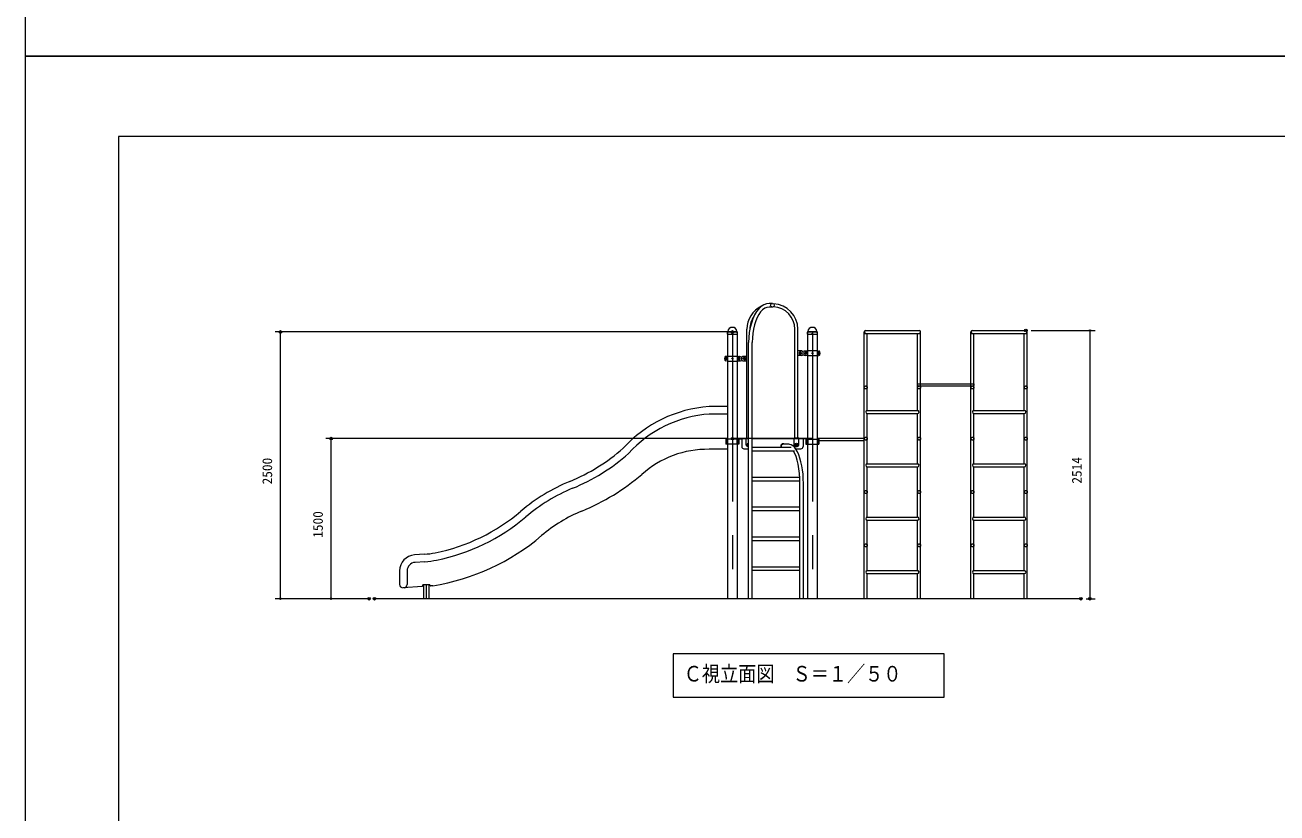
# Model space of a CAD drawing. Units: millimetres on the paper, scale 1:50. Extents: x 0 to 420, y -297 to 594.
# Drawn here: x 0 to 234.7, y 155.2 to 302.9 of the extents above; entities that cross this region are included whole.
import ezdxf
from ezdxf.enums import TextEntityAlignment as Align

# ---------------------------------------------------------------- set-up
doc = ezdxf.new("R2010")
doc.units = ezdxf.units.MM
doc.header["$PDMODE"] = 32
doc.header["$PDSIZE"] = 0.5
doc.linetypes.add('USER1', pattern=[19.05, 12.7, -6.35])
doc.linetypes.add('USER2', pattern=[50.8, 31.75, -6.35, 6.35, -6.35])
doc.layers.add('DEFPOINTS_3', color=7, linetype='Continuous', lineweight=9)
doc.layers.add('LY_1', color=7, linetype='Continuous', lineweight=18)
doc.styles.add('ＭＳ ゴシック', font='')
doc.styles.get('ＭＳ ゴシック').set_extended_font_data('MS Gothic')

# ---------------------------------------------------------------- blocks, each defined once
blk = doc.blocks.new('-004-_DOTSMALL')
at = {"color": 7, "linetype": 'Continuous', "lineweight": 9}
blk.add_circle((0, 0), 0.0625, dxfattribs=at)
blk.add_circle((0, 0), 0.0625, dxfattribs=at)

msp = doc.modelspace()

# ---------------------------------------------------------------- linework, layer by layer
at = {"layer": 'DEFPOINTS_3'}
for p, q in [((0, 594), (0, 297)), ((0, 297), (420, 297)), ((420, 297), (0, 297)), ((0, 297), (0, 0))]:
    msp.add_line(p, q, dxfattribs=at)
at = {"layer": 'LY_1', "lineweight": 9}
for p, q in [((402.5, 282), (17.5, 282)), ((17.5, 282), (17.5, 15)), ((137.143, 249.163), (136.765, 248.53)), ((137.56, 249.697), (137.143, 249.163)), ((137.9, 249.108), (137.557, 248.624)), ((138.011, 250.121), (137.56, 249.697)), ((138.271, 249.493), (137.9, 249.108)), ((138.486, 250.43), (138.011, 250.121)), ((138.662, 249.773), (138.271, 249.493)), ((138.979, 250.617), (138.486, 250.43)), ((139.068, 249.943), (138.662, 249.773)), ((139.48, 250.68), (138.979, 250.617)), ((139.48, 250), (139.068, 249.943)), ((140.098, 250.68), (139.48, 250.68)), ((140.098, 250), (139.48, 250)), ((136.155, 247.01), (135.933, 246.149)), ((136.434, 247.809), (136.155, 247.01)), ((136.765, 248.53), (136.434, 247.809)), ((136.744, 246.67), (136.561, 245.889)), ((136.973, 247.395), (136.744, 246.67)), ((137.246, 248.05), (136.973, 247.395)), ((137.557, 248.624), (137.246, 248.05)), ((131.669, 244.93), (131.677, 245.327)), ((131.678, 244.92), (131.669, 244.93)), ((131.678, 244.92), (133.517, 244.92)), ((131.701, 245.385), (131.723, 245.407)), ((131.707, 245.34), (131.707, 195.34)), ((133.494, 245.385), (133.472, 245.407)), ((133.489, 245.34), (133.489, 195.34)), ((133.527, 244.93), (133.517, 244.92)), ((133.527, 244.93), (133.518, 245.327)), ((135.326, 225.404), (135.326, 245.84)), ((135.673, 244.298), (135.64, 243.34)), ((135.771, 245.24), (135.673, 244.298)), ((135.933, 246.149), (135.771, 245.24)), ((136.347, 244.21), (136.32, 243.34)), ((136.428, 245.064), (136.347, 244.21)), ((136.561, 245.889), (136.428, 245.064)), ((144.326, 225.404), (144.326, 245.84)), ((144.87, 225.404), (144.87, 245.84)), ((146.669, 244.93), (146.677, 245.327)), ((146.678, 244.92), (146.669, 244.93)), ((146.678, 244.92), (148.517, 244.92)), ((146.701, 245.385), (146.723, 245.407)), ((146.707, 245.34), (146.707, 195.34)), ((148.494, 245.385), (148.472, 245.407)), ((148.489, 245.34), (148.489, 195.34)), ((148.527, 244.93), (148.517, 244.92)), ((148.527, 244.93), (148.518, 245.327)), ((157.326, 195.34), (157.326, 245.34)), ((157.326, 245.068), (167.87, 245.068)), ((157.598, 245.612), (167.598, 245.612)), ((157.87, 230.612), (157.87, 245.068)), ((167.326, 230.612), (167.326, 245.068)), ((167.87, 195.34), (167.87, 245.34)), ((177.326, 195.34), (177.326, 245.34)), ((177.326, 245.068), (187.87, 245.068)), ((177.598, 245.612), (187.598, 245.612)), ((177.87, 230.612), (177.87, 245.068)), ((187.326, 230.612), (187.326, 245.068)), ((187.87, 195.34), (187.87, 245.34)), ((135.64, 195.34), (135.64, 243.34)), ((136.32, 195.34), (136.32, 243.34)), ((145.617, 241.78), (144.87, 241.78)), ((146.678, 241.79), (146.048, 241.735)), ((148.518, 241.79), (146.677, 241.79)), ((148.518, 241.79), (148.833, 241.763)), ((131.678, 240.79), (131.362, 240.763)), ((131.678, 239.89), (131.362, 239.918)), ((131.678, 240.79), (133.518, 240.79)), ((131.678, 239.89), (133.518, 239.89)), ((133.518, 240.79), (134.148, 240.735)), ((133.518, 239.89), (134.148, 239.945)), ((134.578, 240.78), (135.326, 240.78)), ((134.578, 239.9), (135.326, 239.9)), ((145.617, 240.9), (144.87, 240.9)), ((146.678, 240.89), (146.048, 240.945)), ((148.518, 240.89), (146.677, 240.89)), ((148.518, 240.89), (148.833, 240.918)), ((167.27, 235.358), (167.27, 235.538)), ((167.37, 235.638), (177.826, 235.638)), ((167.37, 235.258), (177.826, 235.258)), ((177.926, 235.358), (177.926, 235.538)), ((131.707, 231.34), (128.218, 231.34)), ((157.87, 230.612), (167.326, 230.612)), ((157.87, 220.612), (157.87, 230.068)), ((157.87, 230.068), (167.326, 230.068)), ((167.326, 220.612), (167.326, 230.068)), ((177.87, 230.612), (187.326, 230.612)), ((177.87, 230.068), (187.326, 230.068)), ((177.87, 220.612), (177.87, 230.068)), ((187.326, 220.612), (187.326, 230.068)), ((131.707, 229.94), (128.296, 229.94)), ((133.489, 225.34), (135.64, 225.34)), ((135.158, 225.404), (135.64, 225.404)), ((135.158, 224.128), (135.158, 225.404)), ((136.32, 225.34), (146.707, 225.34)), ((144.158, 224.128), (144.158, 225.404)), ((145.038, 225.404), (144.158, 225.404)), ((145.038, 224.128), (145.038, 225.404)), ((157.326, 225.34), (148.489, 225.34)), ((131.707, 223.34), (128.218, 223.34)), ((131.361, 225.22), (131.361, 224.32)), ((133.834, 225.22), (131.361, 225.22)), ((133.834, 224.32), (131.361, 224.32)), ((131.528, 225.22), (131.528, 224.32)), ((133.432, 225.22), (133.432, 224.32)), ((133.489, 225.294), (134.348, 225.294)), ((133.619, 225.22), (133.619, 224.32)), ((133.678, 225.22), (133.678, 224.32)), ((133.834, 225.22), (133.834, 224.32)), ((134.348, 225.28), (134.348, 225.133)), ((134.348, 225.133), (134.348, 223.84)), ((134.748, 223.44), (135.64, 223.44)), ((135.518, 224.286), (135.598, 224.333)), ((135.518, 224.286), (135.518, 224.194)), ((135.518, 224.194), (135.598, 224.148)), ((135.598, 224.333), (135.64, 224.308)), ((135.598, 224.148), (135.64, 224.173)), ((143.634, 223.68), (136.32, 223.68)), ((144.23, 223), (136.32, 223)), ((141.743, 224.007), (141.736, 223.955)), ((141.736, 223.955), (141.738, 223.904)), ((141.738, 223.904), (141.748, 223.853)), ((141.758, 224.057), (141.743, 224.007)), ((141.748, 223.853), (141.766, 223.804)), ((141.781, 224.104), (141.758, 224.057)), ((141.766, 223.804), (141.792, 223.758)), ((141.811, 224.147), (141.781, 224.104)), ((141.792, 223.758), (141.825, 223.717)), ((141.848, 224.186), (141.811, 224.147)), ((141.825, 223.717), (141.864, 223.68)), ((141.89, 224.219), (141.848, 224.186)), ((141.938, 224.245), (141.89, 224.219)), ((141.989, 224.264), (141.938, 224.245)), ((142.043, 224.276), (141.989, 224.264)), ((142.098, 224.28), (142.043, 224.276)), ((143.182, 224.28), (142.098, 224.28)), ((143.396, 224.258), (143.182, 224.28)), ((143.609, 224.19), (143.396, 224.258)), ((143.924, 224.005), (143.609, 224.19)), ((144.228, 223.721), (143.924, 224.005)), ((144.291, 222.545), (144.034, 223)), ((144.517, 223.344), (144.228, 223.721)), ((144.452, 223.44), (145.448, 223.44)), ((144.789, 222.878), (144.517, 223.344)), ((144.518, 224.286), (144.598, 224.333)), ((144.518, 224.286), (144.518, 224.194)), ((144.518, 224.194), (144.598, 224.148)), ((144.598, 224.333), (144.678, 224.286)), ((144.598, 224.148), (144.678, 224.194)), ((144.678, 224.286), (144.678, 224.194)), ((146.707, 225.294), (145.848, 225.294)), ((145.848, 225.28), (145.848, 223.84)), ((146.361, 225.22), (146.361, 224.32)), ((146.361, 225.22), (148.834, 225.22)), ((146.361, 224.32), (148.834, 224.32)), ((146.517, 225.22), (146.517, 224.32)), ((146.576, 225.22), (146.576, 224.32)), ((146.763, 225.22), (146.763, 224.32)), ((157.326, 224.96), (148.489, 224.96)), ((148.668, 225.22), (148.668, 224.32)), ((148.834, 225.22), (148.834, 224.32)), ((144.526, 221.976), (144.291, 222.545)), ((144.733, 221.304), (144.526, 221.976)), ((144.909, 220.543), (144.733, 221.304)), ((145.037, 222.33), (144.789, 222.878)), ((145.261, 221.707), (145.037, 222.33)), ((145.455, 221.018), (145.261, 221.707)), ((145.618, 220.272), (145.455, 221.018)), ((157.87, 220.612), (167.326, 220.612)), ((177.87, 220.612), (187.326, 220.612)), ((145.05, 219.708), (144.909, 220.543)), ((145.152, 218.818), (145.05, 219.708)), ((145.215, 217.889), (145.152, 218.818)), ((145.747, 219.481), (145.618, 220.272)), ((145.84, 218.654), (145.747, 219.481)), ((145.897, 217.803), (145.84, 218.654)), ((157.87, 210.612), (157.87, 220.068)), ((157.87, 220.068), (167.326, 220.068)), ((167.326, 210.612), (167.326, 220.068)), ((177.87, 220.068), (187.326, 220.068)), ((177.87, 210.612), (177.87, 220.068)), ((187.326, 210.612), (187.326, 220.068)), ((145.236, 218.08), (136.32, 218.08)), ((145.236, 217.4), (136.32, 217.4)), ((145.236, 216.94), (145.215, 217.889)), ((145.236, 195.34), (145.236, 216.94)), ((145.916, 216.94), (145.897, 217.803)), ((145.916, 195.34), (145.916, 216.94)), ((145.236, 212.48), (136.32, 212.48)), ((145.236, 211.8), (136.32, 211.8)), ((157.87, 210.612), (167.326, 210.612)), ((157.87, 210.068), (167.326, 210.068)), ((157.87, 200.612), (157.87, 210.068)), ((167.326, 200.612), (167.326, 210.068)), ((177.87, 210.612), (187.326, 210.612)), ((177.87, 200.612), (177.87, 210.068)), ((177.87, 210.068), (187.326, 210.068)), ((187.326, 200.612), (187.326, 210.068)), ((145.236, 206.88), (136.32, 206.88)), ((145.236, 206.2), (136.32, 206.2)), ((74.876, 203.677), (73.008, 203.547)), ((74.974, 202.281), (73.106, 202.15)), ((70.218, 200.554), (70.218, 197.98)), ((71.618, 200.554), (71.618, 197.994)), ((145.236, 201.28), (136.32, 201.28)), ((145.236, 200.6), (136.32, 200.6)), ((157.87, 200.612), (167.326, 200.612)), ((157.87, 195.34), (157.87, 200.068)), ((157.87, 200.068), (167.326, 200.068)), ((167.326, 195.34), (167.326, 200.068)), ((177.87, 200.612), (187.326, 200.612)), ((177.87, 195.34), (177.87, 200.068)), ((177.87, 200.068), (187.326, 200.068)), ((187.326, 195.34), (187.326, 200.068)), ((74.425, 197.631), (70.859, 197.382)), ((74.518, 197.842), (74.518, 197.731)), ((75.818, 197.942), (74.618, 197.942)), ((74.718, 197.942), (74.718, 195.34)), ((75.718, 197.942), (75.718, 195.34)), ((75.918, 197.843), (75.918, 197.842)), ((76.433, 197.771), (76.025, 197.743)), ((197.919, 195.34), (65.486, 195.34))]:
    msp.add_line(p, q, dxfattribs=at)
at = {"layer": 'LY_1'}
for p, q in [((131.598, 245.34), (46.866, 245.34)), ((47.866, 195.34), (47.866, 245.34)), ((131.704, 245.35), (133.491, 245.35)), ((131.74, 245.42), (133.452, 245.42)), ((146.704, 245.35), (148.491, 245.35)), ((146.74, 245.42), (148.452, 245.42)), ((188.598, 245.612), (200.625, 245.612)), ((199.625, 245.612), (199.625, 195.34)), ((131.632, 240.525), (131.263, 240.525)), ((131.263, 240.155), (131.263, 240.525)), ((131.632, 240.155), (131.263, 240.155)), ((133.563, 240.525), (133.932, 240.525)), ((133.563, 240.155), (133.932, 240.155)), ((133.932, 240.155), (133.932, 240.525)), ((146.632, 241.525), (146.263, 241.525)), ((146.263, 241.155), (146.263, 241.525)), ((146.632, 241.155), (146.263, 241.155)), ((148.563, 241.525), (148.932, 241.525)), ((148.563, 241.155), (148.932, 241.155)), ((148.932, 241.155), (148.932, 241.525)), ((131.598, 225.34), (56.369, 225.34)), ((57.369, 195.34), (57.369, 225.34)), ((64.486, 195.34), (46.866, 195.34)), ((198.919, 195.34), (200.625, 195.34)), ((172.326, 184.998), (121.526, 184.998)), ((121.526, 184.998), (121.526, 176.865)), ((172.326, 176.865), (172.326, 184.998)), ((121.526, 176.865), (172.326, 176.865))]:
    msp.add_line(p, q, dxfattribs=at)
at = {"layer": 'LY_1', "linetype": 'USER2'}
for p, q in [((132.598, 245.34), (132.598, 195.34)), ((147.598, 245.34), (147.598, 195.34)), ((147.598, 225.34), (132.598, 225.34)), ((75.218, 197.942), (75.218, 195.34))]:
    msp.add_line(p, q, dxfattribs=at)
at = {"layer": 'LY_1', "linetype": 'USER1'}
for p, q in [((146.048, 241.735), (145.417, 241.689)), ((146.698, 241.77), (146.698, 240.91)), ((148.498, 241.77), (148.498, 240.91)), ((131.698, 240.77), (131.698, 239.91)), ((133.498, 240.77), (133.498, 239.91)), ((134.148, 240.735), (134.778, 240.689)), ((134.148, 239.945), (134.778, 239.992)), ((146.048, 240.945), (145.417, 240.992)), ((144.158, 225.34), (145.038, 225.34))]:
    msp.add_line(p, q, dxfattribs=at)
at = {"layer": 'LY_1', "lineweight": 9}
for centre, radius in [((140.098, 250.34), 0.34), ((132.598, 245.08), 0.06), ((147.598, 245.08), 0.06), ((144.598, 224.24), 0.21)]:
    msp.add_circle(centre, radius, dxfattribs=at)
at = {"layer": 'LY_1'}
for centre, radius in [((131.448, 240.34), 0.185), ((131.448, 240.34), 0.1), ((132.598, 240.34), 0.1), ((133.748, 240.34), 0.185), ((133.748, 240.34), 0.1), ((146.448, 241.34), 0.185), ((146.448, 241.34), 0.1), ((147.598, 241.34), 0.1), ((148.748, 241.34), 0.185), ((148.748, 241.34), 0.1), ((144.598, 224.24), 0.24), ((144.598, 224.24), 0.11)]:
    msp.add_circle(centre, radius, dxfattribs=at)
at = {"layer": 'LY_1', "linetype": 'USER1'}
for centre, radius in [((134.798, 240.34), 0.15), ((145.398, 241.34), 0.15), ((157.598, 234.94), 0.272), ((167.598, 234.94), 0.272), ((177.598, 234.94), 0.272), ((187.598, 234.94), 0.272), ((157.598, 225.34), 0.272), ((167.598, 225.34), 0.272), ((177.598, 225.34), 0.272), ((187.598, 225.34), 0.272), ((144.598, 224.24), 0.125), ((157.598, 215.34), 0.272), ((167.598, 215.34), 0.272), ((177.598, 215.34), 0.272), ((187.598, 215.34), 0.272), ((157.598, 205.34), 0.272), ((167.598, 205.34), 0.272), ((177.598, 205.34), 0.272), ((187.598, 205.34), 0.272)]:
    msp.add_circle(centre, radius, dxfattribs=at)
at = {"layer": 'LY_1', "lineweight": 9}
for centre, radius, start, end in [((140.098, 245.84), 4.772, 115.47399, 180), ((140.098, 245.84), 4.228, 0, 87.3201), ((140.098, 245.84), 4.772, 0, 87.4775), ((140.098, 245.84), 4.228, 145.08016, 180.02517), ((131.761, 245.325), 0.084, 135, 178.99605), ((131.684, 245.446), 0.056, 315, 353.3676), ((132.598, 245.34), 0.864, 90, 173.3676), ((132.598, 245.34), 0.864, 6.6324, 90), ((133.511, 245.446), 0.056, 186.6324, 225), ((133.434, 245.325), 0.084, 1.00395, 45), ((146.761, 245.325), 0.084, 135, 178.99605), ((146.684, 245.446), 0.056, 315, 353.3676), ((147.598, 245.34), 0.864, 90, 173.3676), ((147.598, 245.34), 0.864, 6.6324, 90), ((148.511, 245.446), 0.056, 186.6324, 225), ((148.434, 245.325), 0.084, 1.00395, 45), ((157.598, 245.34), 0.272, 90, 270), ((167.598, 245.34), 0.272, 270, 90), ((177.598, 245.34), 0.272, 90, 270), ((187.598, 245.34), 0.272, 270, 90), ((145.426, 241.34), 0.48, 293.55646, 66.44354), ((146.379, 241.563), 0.2, 95, 163.80375), ((148.816, 241.563), 0.2, 16.19625, 85), ((132.148, 240.34), 1, 163.80375, 196.19625), ((131.379, 240.563), 0.2, 95, 163.80375), ((131.379, 240.117), 0.2, 196.19625, 265), ((133.816, 240.563), 0.2, 16.19625, 85), ((133.816, 240.117), 0.2, 275, 343.80375), ((133.048, 240.34), 1, 343.80375, 16.19625), ((134.77, 240.34), 0.48, 113.55646, 246.44354), ((147.148, 241.34), 1, 163.80375, 196.19625), ((146.379, 241.117), 0.2, 196.19625, 265), ((148.816, 241.117), 0.2, 275, 343.80375), ((148.048, 241.34), 1, 343.80375, 16.19625), ((167.37, 235.538), 0.1, 90, 180), ((167.37, 235.358), 0.1, 180, 270), ((177.826, 235.538), 0.1, 0, 90), ((177.826, 235.358), 0.1, 270, 0), ((129.882, 207.398), 24, 93.97722, 137.65189), ((157.87, 230.34), 0.272, 90, 270), ((167.326, 230.34), 0.272, 270, 90), ((177.87, 230.34), 0.272, 90, 270), ((187.326, 230.34), 0.272, 270, 90), ((129.882, 207.398), 22.6, 93.97722, 137.84066), ((128.33, 229.34), 0.6, 90, 96.57666), ((134.408, 225.28), 0.06, 90, 180), ((145.788, 225.28), 0.06, 0, 90), ((88.531, 250.34), 35.7, 292.37115, 311.40962), ((127.873, 205.043), 18.3, 88.91966, 131.96535), ((134.748, 223.84), 0.4, 180, 183.56089), ((134.748, 223.84), 0.4, 183.56089, 270), ((135.598, 224.32), 0.48, 203.55646, 275.11001), ((135.598, 224.24), 0.21, 78.25333, 281.74667), ((142.098, 223.94), 0.44, 50.59943, 216.22155), ((144.598, 224.32), 0.48, 203.55646, 336.44354), ((145.448, 223.84), 0.4, 270, 0), ((88.531, 250.34), 37.1, 292.37115, 311.53042), ((157.87, 220.34), 0.272, 90, 270), ((167.326, 220.34), 0.272, 270, 90), ((177.87, 220.34), 0.272, 90, 270), ((187.326, 220.34), 0.272, 270, 90), ((88.531, 250.34), 41.7, 292.37115, 310.54046), ((115.174, 185.609), 34.3, 112.37115, 130.36096), ((115.174, 185.609), 32.9, 112.37115, 130.36096), ((69.842, 238.947), 35.7, 281.35987, 310.36096), ((115.174, 185.609), 28.3, 112.37115, 130.36096), ((69.842, 238.947), 37.1, 281.35987, 310.36096), ((157.87, 210.34), 0.272, 90, 270), ((167.326, 210.34), 0.272, 270, 90), ((177.87, 210.34), 0.272, 90, 270), ((187.326, 210.34), 0.272, 270, 90), ((69.842, 238.947), 41.7, 279.09521, 310.36096), ((73.218, 200.554), 3, 94, 180), ((73.218, 200.554), 1.6, 94, 180), ((73.781, 219.339), 17.1, 274, 281.35987), ((157.87, 200.34), 0.272, 90, 270), ((167.326, 200.34), 0.272, 270, 90), ((177.87, 200.34), 0.272, 90, 270), ((187.326, 200.34), 0.272, 270, 90), ((70.818, 197.98), 0.6, 180, 274), ((71.018, 197.994), 0.6, 274, 0), ((74.418, 197.731), 0.1, 274, 0), ((74.618, 197.842), 0.1, 90, 180), ((75.818, 197.842), 0.1, 0, 90), ((76.018, 197.843), 0.1, 180, 274)]:
    msp.add_arc(centre, radius, start, end, dxfattribs=at)
at = {"layer": 'LY_1', "linetype": 'USER1'}
for centre, radius, start, end in [((146.678, 241.77), 0.02, 0, 91.98888), ((133.518, 240.77), 0.02, 88.01112, 180), ((133.518, 239.91), 0.02, 180, 270), ((134.748, 240.34), 0.35, 275, 85), ((145.447, 241.34), 0.35, 95, 265), ((146.678, 240.91), 0.02, 270, 0), ((135.598, 224.24), 0.125, 69.99985, 290.00015)]:
    msp.add_arc(centre, radius, start, end, dxfattribs=at)
at = {"layer": 'LY_1'}
for centre, radius, start, end in [((129.072, 240.34), 2.567, 355.87048, 4.12952), ((136.123, 240.34), 2.567, 175.87048, 184.12952), ((144.072, 241.34), 2.567, 355.87048, 4.12952), ((151.123, 241.34), 2.567, 175.87048, 184.12952), ((135.598, 224.24), 0.24, 79.73875, 280.26125), ((135.598, 224.24), 0.11, 67.12873, 292.87127), ((73.781, 219.339), 15.7, 274, 281.35987)]:
    msp.add_arc(centre, radius, start, end, dxfattribs=at)
for p in [(47.866, 245.34), (132.598, 245.34), (187.598, 245.612), (57.369, 225.34), (132.598, 225.34), (64.486, 195.34), (65.486, 195.34), (197.919, 195.34), (199.625, 195.34)]:
    msp.add_point(p, dxfattribs=at)

# ---------------------------------------------------------------- block references
at = {"layer": 'LY_1', "xscale": 2.32, "yscale": 2.32}
for p, rotation in [((47.866, 245.34), 90), ((199.625, 245.612), 90), ((57.369, 225.34), 90), ((47.866, 195.34), 270), ((57.369, 195.34), 270), ((199.625, 195.34), 270)]:
    msp.add_blockref('-004-_DOTSMALL', p, dxfattribs=dict(at, rotation=rotation))

# ---------------------------------------------------------------- texts
at = {"layer": 'LY_1', "style": 'ＭＳ ゴシック'}
for s, p in [('2500', (46.866, 216.768)), ('2514', (198.625, 216.904)), ('1500', (56.369, 206.761))]:
    msp.add_text(s, height=1.833, rotation=90, dxfattribs=at).set_placement(p, align=Align.BOTTOM_LEFT)
at = {"layer": 'LY_1', "style": 'ＭＳ ゴシック', "width": 0.85}
msp.add_text('Ｃ視立面図\u3000Ｓ＝１／５０', height=2.933, dxfattribs=at).set_placement((123.481, 178.932), align=Align.BOTTOM_LEFT)

doc.saveas('drawing.dxf')
